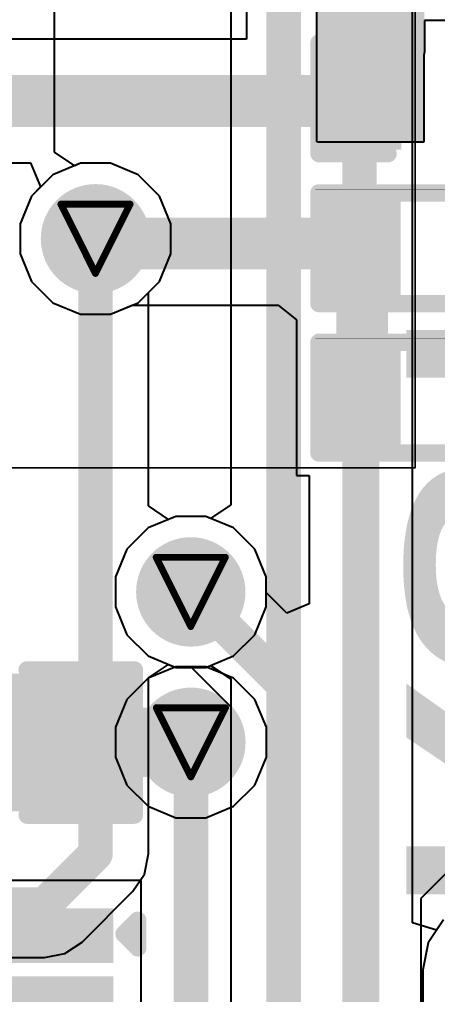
# Model space of a CAD drawing. Header units: inches. Extents: x -6 to 385, y -2 to 102.
# Drawn here: x 19.89 to 22.96, y 6.13 to 13.29 of the extents above; entities that cross this region are included whole.
import ezdxf

# ---------------------------------------------------------------- set-up
doc = ezdxf.new("R2010")
doc.units = ezdxf.units.IN
for name, color, linetype in [('Bottom Layer', 5, 'Continuous'), ('Bottom Overlay', 54, 'Continuous'), ('Bottom Paste', 16, 'Continuous'), ('Bottom Solder', 6, 'Continuous'), ('Dimensions', 6, 'Continuous'), ('Drill Drawing', 1, 'Continuous'), ('Layer 1', 16, 'Continuous'), ('Layer 2', 76, 'Continuous'), ('Top Layer', 1, 'Continuous'), ('Top Solder', 216, 'Continuous'), ('Via Holes', 16, 'Continuous')]:
    doc.layers.add(name, color=color, linetype=linetype)
doc.styles.add('Arial Black_Bold', font='', dxfattribs={"height": 0.2})
doc.styles.get('Arial Black_Bold').set_extended_font_data('Arial Black', bold=True)

# ---------------------------------------------------------------- blocks, each defined once
blk = doc.blocks.new('VFSOP_8_2_3___B_81')
at = {"layer": 'Bottom Layer'}
for points in [[(-1.7, 0.6001), (-1.7, 0.9001), (-1, 0.9001), (-1, 0.6001)], [(1, 0.6001), (1, 0.9001), (1.7, 0.9001), (1.7, 0.6001)], [(-1.7, 0.0999), (-1.7, 0.3999), (-1, 0.3999), (-1, 0.0999)], [(1, 0.0999), (1, 0.3999), (1.7, 0.3999), (1.7, 0.0999)], [(-1.7, -0.3999), (-1.7, -0.0999), (-1, -0.0999), (-1, -0.3999)], [(1, -0.3999), (1, -0.0999), (1.7, -0.0999), (1.7, -0.3999)], [(-1.7, -0.9001), (-1.7, -0.6001), (-1, -0.6001), (-1, -0.9001)], [(1, -0.9001), (1, -0.6001), (1.7, -0.6001), (1.7, -0.9001)]]:
    blk.add_hatch(color=5, dxfattribs=at).paths.add_polyline_path(points)
at = {"layer": 'Bottom Paste'}
for points in [[(-1.7, 0.6001), (-1.7, 0.9001), (-1, 0.9001), (-1, 0.6001)], [(1, 0.6001), (1, 0.9001), (1.7, 0.9001), (1.7, 0.6001)], [(-1.7, 0.0999), (-1.7, 0.3999), (-1, 0.3999), (-1, 0.0999)], [(1, 0.0999), (1, 0.3999), (1.7, 0.3999), (1.7, 0.0999)], [(-1.7, -0.3999), (-1.7, -0.0999), (-1, -0.0999), (-1, -0.3999)], [(1, -0.3999), (1, -0.0999), (1.7, -0.0999), (1.7, -0.3999)], [(-1.7, -0.9001), (-1.7, -0.6001), (-1, -0.6001), (-1, -0.9001)], [(1, -0.9001), (1, -0.6001), (1.7, -0.6001), (1.7, -0.9001)]]:
    blk.add_hatch(color=16, dxfattribs=at).paths.add_polyline_path(points)
at = {"layer": 'Bottom Solder'}
for points in [[(-1.7508, 0.5493), (-1.7508, 0.9509), (-0.9492, 0.9509), (-0.9492, 0.5493)], [(0.9492, 0.5493), (0.9492, 0.9509), (1.7508, 0.9509), (1.7508, 0.5493)], [(-1.7508, 0.0491), (-1.7508, 0.4507), (-0.9492, 0.4507), (-0.9492, 0.0491)], [(0.9492, 0.0491), (0.9492, 0.4507), (1.7508, 0.4507), (1.7508, 0.0491)], [(-1.7508, -0.4507), (-1.7508, -0.0491), (-0.9492, -0.0491), (-0.9492, -0.4507)], [(0.9492, -0.4507), (0.9492, -0.0491), (1.7508, -0.0491), (1.7508, -0.4507)], [(-1.7508, -0.9509), (-1.7508, -0.5493), (-0.9492, -0.5493), (-0.9492, -0.9509)], [(0.9492, -0.9509), (0.9492, -0.5493), (1.7508, -0.5493), (1.7508, -0.9509)]]:
    blk.add_hatch(color=6, dxfattribs=at).paths.add_polyline_path(points)
at = {"layer": 'Bottom Overlay'}
for points in [[(0.8636, 1.0668, 0.127, 0.127, 0), (-0.8636, 1.0668, 0.127, 0.127, 0)], [(-1.9304, -0.8636, 0.127, 0.127, 0), (-1.9304, -0.6604, 0.127, 0.127, 0)], [(-1.8288, -0.762, 0.127, 0.127, 0), (-1.9304, -0.6604, 0.127, 0.127, 0)], [(-1.8288, -0.762, 0.127, 0.127, 0), (-1.9304, -0.8636, 0.127, 0.127, 0)], [(0.8636, -1.0668, 0.127, 0.127, 0), (-0.8636, -1.0668, 0.127, 0.127, 0)]]:
    blk.add_lwpolyline(points, format="xyseb", dxfattribs=at)
for points in [[(-0.8953, 1.0668, 0.0635, 0.0635, 1), (-0.8318, 1.0668, 0.0635, 0.0635, 1)], [(0.8318, 1.0668, 0.0635, 0.0635, 1), (0.8953, 1.0668, 0.0635, 0.0635, 1)], [(-1.9622, -0.6604, 0.0635, 0.0635, 1), (-1.8987, -0.6604, 0.0635, 0.0635, 1)], [(-1.9622, -0.6604, 0.0635, 0.0635, 1), (-1.8987, -0.6604, 0.0635, 0.0635, 1)], [(-1.8605, -0.762, 0.0635, 0.0635, 1), (-1.7971, -0.762, 0.0635, 0.0635, 1)], [(-1.8605, -0.762, 0.0635, 0.0635, 1), (-1.7971, -0.762, 0.0635, 0.0635, 1)], [(-1.9622, -0.8636, 0.0635, 0.0635, 1), (-1.8986, -0.8636, 0.0635, 0.0635, 1)], [(-1.9622, -0.8636, 0.0635, 0.0635, 1), (-1.8986, -0.8636, 0.0635, 0.0635, 1)], [(-0.8954, -1.0668, 0.0635, 0.0635, 1), (-0.8319, -1.0668, 0.0635, 0.0635, 1)], [(0.8318, -1.0668, 0.0635, 0.0635, 1), (0.8953, -1.0668, 0.0635, 0.0635, 1)]]:
    blk.add_lwpolyline(points, format="xyseb", close=True, dxfattribs=at)
blk = doc.blocks.new('R___0402_B_109')
at = {"layer": 'Bottom Layer'}
for points in [[(-0.2413, 0.3175), (-0.2413, -0.3175), (-0.6985, -0.3175), (-0.6985, 0.3175)], [(0.6985, 0.3175), (0.6985, -0.3175), (0.2413, -0.3175), (0.2413, 0.3175)]]:
    blk.add_hatch(color=5, dxfattribs=at).paths.add_polyline_path(points)
at = {"layer": 'Bottom Paste'}
for points in [[(-0.2413, 0.3175), (-0.2413, -0.3175), (-0.6985, -0.3175), (-0.6985, 0.3175)], [(0.6985, 0.3175), (0.6985, -0.3175), (0.2413, -0.3175), (0.2413, 0.3175)]]:
    blk.add_hatch(color=16, dxfattribs=at).paths.add_polyline_path(points)
at = {"layer": 'Bottom Solder'}
for points in [[(-0.1863, 0.3725), (-0.1863, -0.3725), (-0.7535, -0.3725), (-0.7535, 0.3725)], [(0.7535, 0.3725), (0.7535, -0.3725), (0.1863, -0.3725), (0.1863, 0.3725)]]:
    blk.add_hatch(color=6, dxfattribs=at).paths.add_polyline_path(points)
at = {"layer": 'Bottom Overlay'}
for points in [[(-0.7874, -0.4064, 0.127, 0.127, 0), (-0.7874, 0.4064, 0.127, 0.127, 0)], [(-0.7874, 0.4064, 0.127, 0.127, 0), (0.7874, 0.4064, 0.127, 0.127, 0)], [(-0.8128, 0.4318, 0.00323, 0.00323, 0), (0.8128, 0.4318, 0.00323, 0.00323, 0)], [(0.7874, -0.4064, 0.127, 0.127, 0), (0.7874, 0.4064, 0.127, 0.127, 0)], [(-0.7874, -0.4064, 0.127, 0.127, 0), (0.7874, -0.4064, 0.127, 0.127, 0)]]:
    blk.add_lwpolyline(points, format="xyseb", dxfattribs=at)
for points in [[(-0.8192, 0.4064, 0.0635, 0.0635, 1), (-0.7557, 0.4064, 0.0635, 0.0635, 1)], [(-0.8192, 0.4064, 0.0635, 0.0635, 1), (-0.7557, 0.4064, 0.0635, 0.0635, 1)], [(-0.8136, 0.4318, 0.00161, 0.00161, 1), (-0.812, 0.4318, 0.00161, 0.00161, 1)], [(0.7557, 0.4064, 0.0635, 0.0635, 1), (0.8192, 0.4064, 0.0635, 0.0635, 1)], [(0.7557, 0.4064, 0.0635, 0.0635, 1), (0.8192, 0.4064, 0.0635, 0.0635, 1)], [(0.812, 0.4318, 0.00161, 0.00161, 1), (0.8136, 0.4318, 0.00161, 0.00161, 1)], [(-0.8192, -0.4064, 0.0635, 0.0635, 1), (-0.7557, -0.4064, 0.0635, 0.0635, 1)], [(-0.8192, -0.4064, 0.0635, 0.0635, 1), (-0.7557, -0.4064, 0.0635, 0.0635, 1)], [(0.7556, -0.4064, 0.0635, 0.0635, 1), (0.8191, -0.4064, 0.0635, 0.0635, 1)], [(0.7556, -0.4064, 0.0635, 0.0635, 1), (0.8191, -0.4064, 0.0635, 0.0635, 1)]]:
    blk.add_lwpolyline(points, format="xyseb", close=True, dxfattribs=at)
blk = doc.blocks.new('R___0402_B_122')
at = {"layer": 'Bottom Layer'}
for points in [[(-0.2413, 0.3175), (-0.2413, -0.3175), (-0.6985, -0.3175), (-0.6985, 0.3175)], [(0.6985, 0.3175), (0.6985, -0.3175), (0.2413, -0.3175), (0.2413, 0.3175)]]:
    blk.add_hatch(color=5, dxfattribs=at).paths.add_polyline_path(points)
at = {"layer": 'Bottom Paste'}
for points in [[(-0.2413, 0.3175), (-0.2413, -0.3175), (-0.6985, -0.3175), (-0.6985, 0.3175)], [(0.6985, 0.3175), (0.6985, -0.3175), (0.2413, -0.3175), (0.2413, 0.3175)]]:
    blk.add_hatch(color=16, dxfattribs=at).paths.add_polyline_path(points)
at = {"layer": 'Bottom Solder'}
for points in [[(-0.1863, 0.3725), (-0.1863, -0.3725), (-0.7535, -0.3725), (-0.7535, 0.3725)], [(0.7535, 0.3725), (0.7535, -0.3725), (0.1863, -0.3725), (0.1863, 0.3725)]]:
    blk.add_hatch(color=6, dxfattribs=at).paths.add_polyline_path(points)
at = {"layer": 'Bottom Overlay'}
for points in [[(-0.7874, -0.4064, 0.127, 0.127, 0), (-0.7874, 0.4064, 0.127, 0.127, 0)], [(-0.7874, 0.4064, 0.127, 0.127, 0), (0.7874, 0.4064, 0.127, 0.127, 0)], [(-0.8128, 0.4318, 0.00323, 0.00323, 0), (0.8128, 0.4318, 0.00323, 0.00323, 0)], [(0.7874, 0.4064, 0.127, 0.127, 0), (0.7874, -0.4064, 0.127, 0.127, 0)], [(-0.7874, -0.4064, 0.127, 0.127, 0), (0.7874, -0.4064, 0.127, 0.127, 0)]]:
    blk.add_lwpolyline(points, format="xyseb", dxfattribs=at)
for points in [[(-0.8191, 0.4064, 0.0635, 0.0635, 1), (-0.7556, 0.4064, 0.0635, 0.0635, 1)], [(-0.8191, 0.4064, 0.0635, 0.0635, 1), (-0.7556, 0.4064, 0.0635, 0.0635, 1)], [(-0.8136, 0.4318, 0.00161, 0.00161, 1), (-0.812, 0.4318, 0.00161, 0.00161, 1)], [(0.7556, 0.4064, 0.0635, 0.0635, 1), (0.8191, 0.4064, 0.0635, 0.0635, 1)], [(0.7556, 0.4064, 0.0635, 0.0635, 1), (0.8191, 0.4064, 0.0635, 0.0635, 1)], [(0.812, 0.4318, 0.00161, 0.00161, 1), (0.8136, 0.4318, 0.00161, 0.00161, 1)], [(-0.8191, -0.4064, 0.0635, 0.0635, 1), (-0.7556, -0.4064, 0.0635, 0.0635, 1)], [(-0.8191, -0.4064, 0.0635, 0.0635, 1), (-0.7556, -0.4064, 0.0635, 0.0635, 1)], [(0.7557, -0.4064, 0.0635, 0.0635, 1), (0.8192, -0.4064, 0.0635, 0.0635, 1)], [(0.7557, -0.4064, 0.0635, 0.0635, 1), (0.8192, -0.4064, 0.0635, 0.0635, 1)]]:
    blk.add_lwpolyline(points, format="xyseb", close=True, dxfattribs=at)
blk = doc.blocks.new('C___0603_B_158')
at = {"layer": 'Bottom Layer'}
for points in [[(-1.143, -0.4445), (-1.143, 0.4445), (-0.381, 0.4445), (-0.381, -0.4445)], [(0.381, -0.4445), (0.381, 0.4445), (1.143, 0.4445), (1.143, -0.4445)]]:
    blk.add_hatch(color=5, dxfattribs=at).paths.add_polyline_path(points)
at = {"layer": 'Bottom Paste'}
for points in [[(-1.143, -0.4445), (-1.143, 0.4445), (-0.381, 0.4445), (-0.381, -0.4445)], [(0.381, -0.4445), (0.381, 0.4445), (1.143, 0.4445), (1.143, -0.4445)]]:
    blk.add_hatch(color=16, dxfattribs=at).paths.add_polyline_path(points)
at = {"layer": 'Bottom Solder'}
for points in [[(-1.203, -0.5045), (-1.203, 0.5045), (-0.321, 0.5045), (-0.321, -0.5045)], [(0.321, -0.5045), (0.321, 0.5045), (1.203, 0.5045), (1.203, -0.5045)]]:
    blk.add_hatch(color=6, dxfattribs=at).paths.add_polyline_path(points)
at = {"layer": 'Bottom Overlay'}
for points in [[(-0.4572, 0.5334, 0.127, 0.127, 0), (-1.2446, 0.5334, 0.127, 0.127, 0)], [(-1.2446, -0.5334, 0.127, 0.127, 0), (-1.2446, 0.5334, 0.127, 0.127, 0)], [(1.2446, 0.5334, 0.127, 0.127, 0), (0.4572, 0.5334, 0.127, 0.127, 0)], [(1.2446, -0.5334, 0.127, 0.127, 0), (1.2446, 0.5334, 0.127, 0.127, 0)], [(-0.4572, -0.5334, 0.127, 0.127, 0), (-1.2446, -0.5334, 0.127, 0.127, 0)], [(1.2446, -0.5334, 0.127, 0.127, 0), (0.4572, -0.5334, 0.127, 0.127, 0)]]:
    blk.add_lwpolyline(points, format="xyseb", dxfattribs=at)
for points in [[(-1.2764, 0.5334, 0.0635, 0.0635, 1), (-1.2129, 0.5334, 0.0635, 0.0635, 1)], [(-1.2764, 0.5334, 0.0635, 0.0635, 1), (-1.2129, 0.5334, 0.0635, 0.0635, 1)], [(-0.489, 0.5334, 0.0635, 0.0635, 1), (-0.4255, 0.5334, 0.0635, 0.0635, 1)], [(0.4254, 0.5334, 0.0635, 0.0635, 1), (0.4889, 0.5334, 0.0635, 0.0635, 1)], [(1.2128, 0.5334, 0.0635, 0.0635, 1), (1.2764, 0.5334, 0.0635, 0.0635, 1)], [(1.2128, 0.5334, 0.0635, 0.0635, 1), (1.2764, 0.5334, 0.0635, 0.0635, 1)], [(-1.2764, -0.5334, 0.0635, 0.0635, 1), (-1.2128, -0.5334, 0.0635, 0.0635, 1)], [(-1.2764, -0.5334, 0.0635, 0.0635, 1), (-1.2128, -0.5334, 0.0635, 0.0635, 1)], [(-0.4889, -0.5334, 0.0635, 0.0635, 1), (-0.4254, -0.5334, 0.0635, 0.0635, 1)], [(0.4255, -0.5334, 0.0635, 0.0635, 1), (0.489, -0.5334, 0.0635, 0.0635, 1)], [(1.2129, -0.5334, 0.0635, 0.0635, 1), (1.2764, -0.5334, 0.0635, 0.0635, 1)], [(1.2129, -0.5334, 0.0635, 0.0635, 1), (1.2764, -0.5334, 0.0635, 0.0635, 1)]]:
    blk.add_lwpolyline(points, format="xyseb", close=True, dxfattribs=at)
blk = doc.blocks.new('C___0402_B_168')
at = {"layer": 'Bottom Layer'}
for points in [[(-0.2413, 0.3175), (-0.2413, -0.3175), (-0.6985, -0.3175), (-0.6985, 0.3175)], [(0.6985, 0.3175), (0.6985, -0.3175), (0.2413, -0.3175), (0.2413, 0.3175)]]:
    blk.add_hatch(color=5, dxfattribs=at).paths.add_polyline_path(points)
at = {"layer": 'Bottom Paste'}
for points in [[(-0.2413, 0.3175), (-0.2413, -0.3175), (-0.6985, -0.3175), (-0.6985, 0.3175)], [(0.6985, 0.3175), (0.6985, -0.3175), (0.2413, -0.3175), (0.2413, 0.3175)]]:
    blk.add_hatch(color=16, dxfattribs=at).paths.add_polyline_path(points)
at = {"layer": 'Bottom Solder'}
for points in [[(-0.1813, 0.3775), (-0.1813, -0.3775), (-0.7585, -0.3775), (-0.7585, 0.3775)], [(0.7585, 0.3775), (0.7585, -0.3775), (0.1813, -0.3775), (0.1813, 0.3775)]]:
    blk.add_hatch(color=6, dxfattribs=at).paths.add_polyline_path(points)
at = {"layer": 'Bottom Overlay'}
for points in [[(-0.7874, 0.4064, 0.127, 0.127, 0), (-0.7874, -0.4064, 0.127, 0.127, 0)], [(-0.2794, 0.4064, 0.127, 0.127, 0), (-0.7874, 0.4064, 0.127, 0.127, 0)], [(0.7874, 0.4064, 0.127, 0.127, 0), (0.2794, 0.4064, 0.127, 0.127, 0)], [(0.7874, 0.4064, 0.127, 0.127, 0), (0.7874, -0.4064, 0.127, 0.127, 0)], [(-0.2794, -0.4064, 0.127, 0.127, 0), (-0.7874, -0.4064, 0.127, 0.127, 0)], [(0.7874, -0.4064, 0.127, 0.127, 0), (0.2794, -0.4064, 0.127, 0.127, 0)]]:
    blk.add_lwpolyline(points, format="xyseb", dxfattribs=at)
for points in [[(-0.8191, 0.4064, 0.0635, 0.0635, 1), (-0.7556, 0.4064, 0.0635, 0.0635, 1)], [(-0.8191, 0.4064, 0.0635, 0.0635, 1), (-0.7556, 0.4064, 0.0635, 0.0635, 1)], [(-0.3111, 0.4064, 0.0635, 0.0635, 1), (-0.2477, 0.4064, 0.0635, 0.0635, 1)], [(0.2477, 0.4064, 0.0635, 0.0635, 1), (0.3111, 0.4064, 0.0635, 0.0635, 1)], [(0.7556, 0.4064, 0.0635, 0.0635, 1), (0.8191, 0.4064, 0.0635, 0.0635, 1)], [(0.7556, 0.4064, 0.0635, 0.0635, 1), (0.8191, 0.4064, 0.0635, 0.0635, 1)], [(-0.8191, -0.4064, 0.0635, 0.0635, 1), (-0.7556, -0.4064, 0.0635, 0.0635, 1)], [(-0.8191, -0.4064, 0.0635, 0.0635, 1), (-0.7556, -0.4064, 0.0635, 0.0635, 1)], [(-0.3111, -0.4064, 0.0635, 0.0635, 1), (-0.2477, -0.4064, 0.0635, 0.0635, 1)], [(0.2477, -0.4064, 0.0635, 0.0635, 1), (0.3111, -0.4064, 0.0635, 0.0635, 1)], [(0.7556, -0.4064, 0.0635, 0.0635, 1), (0.8191, -0.4064, 0.0635, 0.0635, 1)], [(0.7556, -0.4064, 0.0635, 0.0635, 1), (0.8191, -0.4064, 0.0635, 0.0635, 1)]]:
    blk.add_lwpolyline(points, format="xyseb", close=True, dxfattribs=at)

msp = doc.modelspace()

# ---------------------------------------------------------------- hatches: boundary and pattern name
at = {"layer": 'Bottom Layer'}
msp.add_hatch(color=5, dxfattribs=at).paths.add_polyline_path([(22.078, 12.3939), (22.8674, 12.3939), (22.8674, 17.295), (22.078, 17.295)])
h = msp.add_hatch(color=5, dxfattribs=at)
edge = h.paths.add_edge_path()
edge.add_arc((20.4518, 11.6803), 0.3, 0, 360)
h = msp.add_hatch(color=5, dxfattribs=at)
edge = h.paths.add_edge_path()
edge.add_arc((21.1516, 9.0888), 0.3, 0, 360)
h = msp.add_hatch(color=5, dxfattribs=at)
edge = h.paths.add_edge_path()
edge.add_arc((21.1524, 7.9849), 0.3, 0, 360)
at = {"layer": 'Bottom Solder'}
h = msp.add_hatch(color=6, dxfattribs=at)
edge = h.paths.add_edge_path()
edge.add_arc((20.4518, 11.6803), 0.4016, 0, 360)
h = msp.add_hatch(color=6, dxfattribs=at)
edge = h.paths.add_edge_path()
edge.add_arc((21.1516, 9.0888), 0.4016, 0, 360)
h = msp.add_hatch(color=6, dxfattribs=at)
edge = h.paths.add_edge_path()
edge.add_arc((21.1524, 7.9849), 0.4016, 0, 360)
at = {"layer": 'Layer 1'}
h = msp.add_hatch(color=16, dxfattribs=at)
edge = h.paths.add_edge_path()
edge.add_arc((20.4518, 11.6803), 0.3, 0, 360)
h = msp.add_hatch(color=16, dxfattribs=at)
edge = h.paths.add_edge_path()
edge.add_arc((21.1516, 9.0888), 0.3, 0, 360)
h = msp.add_hatch(color=16, dxfattribs=at)
edge = h.paths.add_edge_path()
edge.add_arc((21.1524, 7.9849), 0.3, 0, 360)
at = {"layer": 'Layer 2'}
h = msp.add_hatch(color=76, dxfattribs=at)
edge = h.paths.add_edge_path()
edge.add_arc((20.4518, 11.6803), 0.3, 0, 360)
h = msp.add_hatch(color=76, dxfattribs=at)
edge = h.paths.add_edge_path()
edge.add_arc((21.1516, 9.0888), 0.3, 0, 360)
h = msp.add_hatch(color=76, dxfattribs=at)
edge = h.paths.add_edge_path()
edge.add_arc((21.1524, 7.9849), 0.3, 0, 360)
at = {"layer": 'Top Layer'}
h = msp.add_hatch(color=1, dxfattribs=at)
edge = h.paths.add_edge_path()
edge.add_arc((20.4518, 11.6803), 0.3, 0, 360)
h = msp.add_hatch(color=1, dxfattribs=at)
edge = h.paths.add_edge_path()
edge.add_arc((21.1516, 9.0888), 0.3, 0, 360)
h = msp.add_hatch(color=1, dxfattribs=at)
edge = h.paths.add_edge_path()
edge.add_arc((21.1524, 7.9849), 0.3, 0, 360)
at = {"layer": 'Top Solder'}
h = msp.add_hatch(color=216, dxfattribs=at)
edge = h.paths.add_edge_path()
edge.add_arc((20.4518, 11.6803), 0.4016, 0, 360)
h = msp.add_hatch(color=216, dxfattribs=at)
edge = h.paths.add_edge_path()
edge.add_arc((21.1516, 9.0888), 0.4016, 0, 360)
h = msp.add_hatch(color=216, dxfattribs=at)
edge = h.paths.add_edge_path()
edge.add_arc((21.1524, 7.9849), 0.4016, 0, 360)
at = {"layer": 'Via Holes'}
h = msp.add_hatch(color=7, dxfattribs=at)
edge = h.paths.add_edge_path()
edge.add_arc((20.4518, 11.6803), 0.15, 0, 360)
h = msp.add_hatch(color=7, dxfattribs=at)
edge = h.paths.add_edge_path()
edge.add_arc((21.1516, 9.0888), 0.15, 0, 360)
h = msp.add_hatch(color=7, dxfattribs=at)
edge = h.paths.add_edge_path()
edge.add_arc((21.1524, 7.9849), 0.15, 0, 360)

# ---------------------------------------------------------------- linework, layer by layer
at = {"layer": 'Bottom Layer'}
for p, q in [((22.078, 12.3939), (22.078, 17.295)), ((21.56, 13.4535), (21.56, 13.1454)), ((23.0968, 13.2829), (22.8674, 13.2829)), ((22.8674, 13.2829), (22.8674, 13.0518)), ((21.56, 13.1454), (18.9941, 13.1454)), ((22.8674, 13.0518), (22.8628, 13.0289)), ((22.8628, 13.0289), (22.8628, 12.3891)), ((22.0828, 12.3891), (22.078, 12.3939)), ((22.8628, 12.3891), (22.0828, 12.3891)), ((19.1818, 12.239), (19.9755, 12.239)), ((19.9755, 12.239), (20.0492, 12.0612)), ((20.0492, 12.0612), (19.9821, 11.9941)), ((19.9821, 11.9941), (19.8978, 11.7905)), ((19.8978, 11.7905), (19.8978, 11.5701)), ((19.8978, 11.5701), (19.9821, 11.3665)), ((19.9821, 11.3665), (20.138, 11.2106)), ((20.138, 11.2106), (20.3416, 11.1263)), ((20.562, 11.1263), (20.7217, 11.1925)), ((20.7217, 11.1925), (21.7939, 11.1925)), ((21.7939, 11.1925), (21.9276, 11.086)), ((20.3416, 11.1263), (20.562, 11.1263)), ((21.9276, 11.086), (21.9276, 9.943)), ((21.9276, 9.943), (22.0217, 9.943)), ((22.0217, 9.943), (22.0217, 9.0004)), ((21.0414, 9.6428), (20.8378, 9.5584)), ((21.2618, 9.6428), (21.0414, 9.6428)), ((21.4654, 9.5584), (21.2618, 9.6428)), ((20.8378, 9.5584), (20.682, 9.4026)), ((21.6213, 9.4026), (21.4654, 9.5584)), ((20.682, 9.4026), (20.5976, 9.199)), ((21.7056, 9.199), (21.6213, 9.4026)), ((20.5976, 9.199), (20.5976, 8.9786)), ((21.7056, 9.0841), (21.7056, 9.199)), ((21.8574, 8.9323), (21.7056, 9.0841)), ((20.5976, 8.9786), (20.682, 8.7749)), ((22.0217, 9.0004), (21.8574, 8.9323)), ((20.682, 8.7749), (20.8378, 8.6191)), ((20.8378, 8.6191), (21.0414, 8.5348)), ((21.0414, 8.5348), (21.1562, 8.5348)), ((21.1562, 8.5348), (21.4449, 8.2461)), ((21.4449, 8.2461), (21.4449, 4.521)), ((20.7863, 6.9696), (19.5783, 6.9696)), ((20.7863, 5.9696), (20.7863, 6.9696))]:
    msp.add_line(p, q, dxfattribs=at)
for points in [[(18.994, 12.6922, 0.381, 0.381, 0), (22.3909, 12.6922, 0.381, 0.381, 0)], [(22.3909, 12.6922, 0.381, 0.381, 0), (22.4102, 12.7114, 0.381, 0.381, 0)], [(20.5534, 11.6803, 0.381, 0.381, 0), (20.588, 11.6457, 0.381, 0.381, 0)], [(20.588, 11.6457, 0.381, 0.381, 0), (22.3755, 11.6457, 0.381, 0.381, 0)], [(22.3755, 11.6457, 0.381, 0.381, 0), (22.4102, 11.611, 0.381, 0.381, 0)], [(22.4102, 10.5145, 0.381, 0.381, 0), (22.4102, 11.611, 0.381, 0.381, 0)], [(22.4102, 2.7252, 0.254, 0.254, 0), (22.4102, 10.5145, 0.254, 0.254, 0)], [(21.1516, 9.0888, 0.254, 0.254, 0), (21.8334, 8.407, 0.254, 0.254, 0)], [(21.8334, 3.9495, 0.254, 0.254, 0), (21.8334, 8.407, 0.254, 0.254, 0)], [(20.2676, 7.9962, 0.508, 0.508, 0), (20.2796, 7.9841, 0.508, 0.508, 0)], [(20.2796, 7.9841, 0.508, 0.508, 0), (21.1516, 7.9841, 0.508, 0.508, 0)], [(21.1516, 7.9841, 0.508, 0.508, 0), (21.1524, 7.9849, 0.508, 0.508, 0)], [(20.2547, 7.9834, 0.254, 0.254, 0), (20.2676, 7.9962, 0.254, 0.254, 0)], [(21.1524, 5.3758, 0.254, 0.254, 0), (21.1524, 7.9849, 0.254, 0.254, 0)], [(19.4668, 6.5656, 0.254, 0.254, 0), (20.1823, 6.5656, 0.254, 0.254, 0)]]:
    msp.add_lwpolyline(points, format="xyseb", dxfattribs=at)
for points in [[(22.2957, 12.6922, 0.1905, 0.1905, 1), (22.4862, 12.6922, 0.1905, 0.1905, 1)], [(22.2957, 12.6922, 0.1905, 0.1905, 1), (22.4862, 12.6922, 0.1905, 0.1905, 1)], [(22.3149, 12.7114, 0.1905, 0.1905, 1), (22.5054, 12.7114, 0.1905, 0.1905, 1)], [(20.4581, 11.6803, 0.1905, 0.1905, 1), (20.6486, 11.6803, 0.1905, 0.1905, 1)], [(20.4928, 11.6457, 0.1905, 0.1905, 1), (20.6833, 11.6457, 0.1905, 0.1905, 1)], [(20.4928, 11.6457, 0.1905, 0.1905, 1), (20.6833, 11.6457, 0.1905, 0.1905, 1)], [(22.2803, 11.6457, 0.1905, 0.1905, 1), (22.4708, 11.6457, 0.1905, 0.1905, 1)], [(22.2803, 11.6457, 0.1905, 0.1905, 1), (22.4708, 11.6457, 0.1905, 0.1905, 1)], [(22.3149, 11.611, 0.1905, 0.1905, 1), (22.5054, 11.611, 0.1905, 0.1905, 1)], [(22.3149, 11.611, 0.1905, 0.1905, 1), (22.5054, 11.611, 0.1905, 0.1905, 1)], [(22.3149, 10.5145, 0.1905, 0.1905, 1), (22.5054, 10.5145, 0.1905, 0.1905, 1)], [(22.3467, 10.5145, 0.127, 0.127, 1), (22.4737, 10.5145, 0.127, 0.127, 1)], [(21.0881, 9.0888, 0.127, 0.127, 1), (21.2151, 9.0888, 0.127, 0.127, 1)], [(21.7699, 8.407, 0.127, 0.127, 1), (21.8969, 8.407, 0.127, 0.127, 1)], [(21.7699, 8.407, 0.127, 0.127, 1), (21.8969, 8.407, 0.127, 0.127, 1)], [(20.1406, 7.9962, 0.254, 0.254, 1), (20.3946, 7.9962, 0.254, 0.254, 1)], [(20.1526, 7.9841, 0.254, 0.254, 1), (20.4066, 7.9841, 0.254, 0.254, 1)], [(20.1526, 7.9841, 0.254, 0.254, 1), (20.4066, 7.9841, 0.254, 0.254, 1)], [(21.0246, 7.9841, 0.254, 0.254, 1), (21.2786, 7.9841, 0.254, 0.254, 1)], [(21.0246, 7.9841, 0.254, 0.254, 1), (21.2786, 7.9841, 0.254, 0.254, 1)], [(21.0254, 7.9849, 0.254, 0.254, 1), (21.2794, 7.9849, 0.254, 0.254, 1)], [(20.1912, 7.9834, 0.127, 0.127, 1), (20.3182, 7.9834, 0.127, 0.127, 1)], [(20.2041, 7.9962, 0.127, 0.127, 1), (20.3311, 7.9962, 0.127, 0.127, 1)], [(21.0889, 7.9849, 0.127, 0.127, 1), (21.2159, 7.9849, 0.127, 0.127, 1)], [(20.1188, 6.5656, 0.127, 0.127, 1), (20.2458, 6.5656, 0.127, 0.127, 1)]]:
    msp.add_lwpolyline(points, format="xyseb", close=True, dxfattribs=at)
at = {"layer": 'Dimensions'}
for points in [[(22.7983, 10, 0.0127, 0.0127, 0), (22.7983, 35, 0.0127, 0.0127, 0)], [(19.8395, 10, 0.0127, 0.0127, 0), (22.7983, 10, 0.0127, 0.0127, 0)]]:
    msp.add_lwpolyline(points, format="xyseb", dxfattribs=at)
msp.add_lwpolyline([(22.7951, 10, 0.00635, 0.00635, 1), (22.8015, 10, 0.00635, 0.00635, 1)], format="xyseb", close=True, dxfattribs=at)
msp.add_lwpolyline([(22.7951, 10, 0.00635, 0.00635, 1), (22.8015, 10, 0.00635, 0.00635, 1)], format="xyseb", close=True, dxfattribs=at)
at = {"layer": 'Drill Drawing'}
for points in [[(20.1978, 11.9343, 0.0508, 0.0508, 0), (20.7058, 11.9343, 0.0508, 0.0508, 0)], [(20.1978, 11.9343, 0.0508, 0.0508, 0), (20.4518, 11.4263, 0.0508, 0.0508, 0)], [(20.4518, 11.4263, 0.0508, 0.0508, 0), (20.7058, 11.9343, 0.0508, 0.0508, 0)], [(20.8976, 9.3428, 0.0508, 0.0508, 0), (21.4056, 9.3428, 0.0508, 0.0508, 0)], [(20.8976, 9.3428, 0.0508, 0.0508, 0), (21.1516, 8.8348, 0.0508, 0.0508, 0)], [(21.1516, 8.8348, 0.0508, 0.0508, 0), (21.4056, 9.3428, 0.0508, 0.0508, 0)], [(20.8984, 8.2389, 0.0508, 0.0508, 0), (21.4064, 8.2389, 0.0508, 0.0508, 0)], [(20.8984, 8.2389, 0.0508, 0.0508, 0), (21.1524, 7.7309, 0.0508, 0.0508, 0)], [(21.1524, 7.7309, 0.0508, 0.0508, 0), (21.4064, 8.2389, 0.0508, 0.0508, 0)]]:
    msp.add_lwpolyline(points, format="xyseb", dxfattribs=at)
for points in [[(20.1851, 11.9343, 0.0254, 0.0254, 1), (20.2105, 11.9343, 0.0254, 0.0254, 1)], [(20.1851, 11.9343, 0.0254, 0.0254, 1), (20.2105, 11.9343, 0.0254, 0.0254, 1)], [(20.6931, 11.9343, 0.0254, 0.0254, 1), (20.7185, 11.9343, 0.0254, 0.0254, 1)], [(20.6931, 11.9343, 0.0254, 0.0254, 1), (20.7185, 11.9343, 0.0254, 0.0254, 1)], [(20.4391, 11.4263, 0.0254, 0.0254, 1), (20.4645, 11.4263, 0.0254, 0.0254, 1)], [(20.4391, 11.4263, 0.0254, 0.0254, 1), (20.4645, 11.4263, 0.0254, 0.0254, 1)], [(20.8849, 9.3428, 0.0254, 0.0254, 1), (20.9103, 9.3428, 0.0254, 0.0254, 1)], [(20.8849, 9.3428, 0.0254, 0.0254, 1), (20.9103, 9.3428, 0.0254, 0.0254, 1)], [(21.3929, 9.3428, 0.0254, 0.0254, 1), (21.4183, 9.3428, 0.0254, 0.0254, 1)], [(21.3929, 9.3428, 0.0254, 0.0254, 1), (21.4183, 9.3428, 0.0254, 0.0254, 1)], [(21.1389, 8.8348, 0.0254, 0.0254, 1), (21.1643, 8.8348, 0.0254, 0.0254, 1)], [(21.1389, 8.8348, 0.0254, 0.0254, 1), (21.1643, 8.8348, 0.0254, 0.0254, 1)], [(20.8857, 8.2389, 0.0254, 0.0254, 1), (20.9111, 8.2389, 0.0254, 0.0254, 1)], [(20.8857, 8.2389, 0.0254, 0.0254, 1), (20.9111, 8.2389, 0.0254, 0.0254, 1)], [(21.3937, 8.2389, 0.0254, 0.0254, 1), (21.4191, 8.2389, 0.0254, 0.0254, 1)], [(21.3937, 8.2389, 0.0254, 0.0254, 1), (21.4191, 8.2389, 0.0254, 0.0254, 1)], [(21.1397, 7.7309, 0.0254, 0.0254, 1), (21.1651, 7.7309, 0.0254, 0.0254, 1)], [(21.1397, 7.7309, 0.0254, 0.0254, 1), (21.1651, 7.7309, 0.0254, 0.0254, 1)]]:
    msp.add_lwpolyline(points, format="xyseb", close=True, dxfattribs=at)
at = {"layer": 'Layer 1'}
for p, q in [((20.3416, 12.2343), (20.138, 12.15)), ((20.562, 12.2343), (20.3416, 12.2343)), ((20.7656, 12.15), (20.562, 12.2343)), ((20.138, 12.15), (19.9821, 11.9941)), ((20.9214, 11.9941), (20.7656, 12.15)), ((19.9821, 11.9941), (19.8978, 11.7905)), ((21.0058, 11.7905), (20.9214, 11.9941)), ((19.8978, 11.7905), (19.8978, 11.5701)), ((21.0058, 11.5701), (21.0058, 11.7905)), ((19.8978, 11.5701), (19.9821, 11.3665)), ((20.9214, 11.3665), (21.0058, 11.5701)), ((19.9821, 11.3665), (20.138, 11.2106)), ((20.7656, 11.2106), (20.9214, 11.3665)), ((20.138, 11.2106), (20.3416, 11.1263)), ((20.562, 11.1263), (20.7656, 11.2106)), ((20.3416, 11.1263), (20.562, 11.1263)), ((21.0414, 9.6428), (20.8378, 9.5584)), ((21.2618, 9.6428), (21.0414, 9.6428)), ((21.4654, 9.5584), (21.2618, 9.6428)), ((20.8378, 9.5584), (20.682, 9.4026)), ((21.6213, 9.4026), (21.4654, 9.5584)), ((20.682, 9.4026), (20.5976, 9.199)), ((21.7056, 9.199), (21.6213, 9.4026)), ((20.5976, 9.199), (20.5976, 8.9786)), ((21.7056, 8.9786), (21.7056, 9.199)), ((20.5976, 8.9786), (20.682, 8.7749)), ((21.6213, 8.7749), (21.7056, 8.9786)), ((20.682, 8.7749), (20.8378, 8.6191)), ((21.4654, 8.6191), (21.6213, 8.7749)), ((20.8378, 8.6191), (21.0414, 8.5348)), ((21.2618, 8.5348), (21.4654, 8.6191)), ((21.0414, 8.5348), (21.2618, 8.5348)), ((23.0082, 6.6822), (22.8959, 6.5142)), ((22.8959, 6.5142), (22.8565, 6.316)), ((22.8565, 6.316), (22.8565, 0.5179))]:
    msp.add_line(p, q, dxfattribs=at)
at = {"layer": 'Layer 2'}
for p, q in [((20.3416, 12.2343), (20.138, 12.15)), ((20.562, 12.2343), (20.3416, 12.2343)), ((20.7656, 12.15), (20.562, 12.2343)), ((20.138, 12.15), (19.9821, 11.9941)), ((20.9214, 11.9941), (20.7656, 12.15)), ((19.9821, 11.9941), (19.8978, 11.7905)), ((21.0058, 11.7905), (20.9214, 11.9941)), ((19.8978, 11.7905), (19.8978, 11.5701)), ((21.0058, 11.5701), (21.0058, 11.7905)), ((19.8978, 11.5701), (19.9821, 11.3665)), ((20.9214, 11.3665), (21.0058, 11.5701)), ((19.9821, 11.3665), (20.138, 11.2106)), ((20.7656, 11.2106), (20.9214, 11.3665)), ((20.138, 11.2106), (20.3416, 11.1263)), ((20.562, 11.1263), (20.7656, 11.2106)), ((20.3416, 11.1263), (20.562, 11.1263)), ((21.0422, 8.5389), (20.8386, 8.4546)), ((21.2626, 8.5389), (21.0422, 8.5389)), ((21.4662, 8.4546), (21.2626, 8.5389)), ((20.8386, 8.4546), (20.6827, 8.2987)), ((21.622, 8.2987), (21.4662, 8.4546)), ((20.6827, 8.2987), (20.5984, 8.0951)), ((21.7064, 8.0951), (21.622, 8.2987)), ((20.5984, 8.0951), (20.5984, 7.8747)), ((21.7064, 7.8747), (21.7064, 8.0951)), ((20.5984, 7.8747), (20.6827, 7.6711)), ((21.622, 7.6711), (21.7064, 7.8747)), ((20.6827, 7.6711), (20.8386, 7.5152)), ((21.4662, 7.5152), (21.622, 7.6711)), ((20.8386, 7.5152), (21.0422, 7.4309)), ((21.2626, 7.4309), (21.4662, 7.5152)), ((21.0422, 7.4309), (21.2626, 7.4309)), ((23.3661, 7.3645), (22.8397, 6.8381)), ((22.8397, 6.8381), (22.8397, 0.5137))]:
    msp.add_line(p, q, dxfattribs=at)
at = {"layer": 'Top Layer'}
for p, q in [((21.4449, 24.3969), (21.4449, 9.7269)), ((22.7788, 6.659), (22.7788, 16.2336)), ((20.1512, 12.3155), (20.1512, 14.9979)), ((20.299, 12.2167), (20.1512, 12.3155)), ((20.3416, 12.2343), (20.299, 12.2167)), ((20.562, 12.2343), (20.3416, 12.2343)), ((20.7656, 12.15), (20.562, 12.2343)), ((20.9214, 11.9941), (20.7656, 12.15)), ((21.0058, 11.7905), (20.9214, 11.9941)), ((21.0058, 11.5701), (21.0058, 11.7905)), ((20.9214, 11.3665), (21.0058, 11.5701)), ((20.8403, 11.2853), (20.9214, 11.3665)), ((20.8403, 9.7194), (20.8403, 11.2853)), ((20.9881, 9.6207), (20.8403, 9.7194)), ((21.4449, 9.7269), (21.2971, 9.6281)), ((21.0414, 9.6428), (20.9881, 9.6207)), ((21.2618, 9.6428), (21.0414, 9.6428)), ((21.2971, 9.6281), (21.2618, 9.6428)), ((20.8403, 8.4581), (20.9881, 8.5568)), ((20.9881, 8.5568), (21.0414, 8.5348)), ((21.0414, 8.5348), (21.2618, 8.5348)), ((21.2618, 8.5348), (21.2971, 8.5494)), ((21.2971, 8.5494), (21.4449, 8.4506)), ((20.8403, 7.1668), (20.8403, 8.4581)), ((21.4449, 8.4506), (21.4449, 5.6021)), ((20.8107, 7.0182), (20.8403, 7.1668)), ((20.7265, 6.8922), (20.8107, 7.0182)), ((20.3529, 6.5186), (20.7265, 6.8922)), ((22.9566, 6.6051), (22.7788, 6.659)), ((23.0082, 6.6822), (22.9566, 6.6051)), ((20.2268, 6.4343), (20.3529, 6.5186)), ((17.448, 6.4048), (20.0782, 6.4048)), ((20.0782, 6.4048), (20.2268, 6.4343))]:
    msp.add_line(p, q, dxfattribs=at)
for points in [[(21.8334, 5.4412, 0.254, 0.254, 0), (21.8334, 24.5578, 0.254, 0.254, 0)], [(22.3904, 4.6872, 0.254, 0.254, 0), (22.3904, 16.3945, 0.254, 0.254, 0)], [(20.4518, 7.1668, 0.254, 0.254, 0), (20.4518, 11.6803, 0.254, 0.254, 0)], [(20.0782, 6.7932, 0.254, 0.254, 0), (20.4518, 7.1668, 0.254, 0.254, 0)], [(4.8654, 6.7932, 0.254, 0.254, 0), (20.0782, 6.7932, 0.254, 0.254, 0)]]:
    msp.add_lwpolyline(points, format="xyseb", dxfattribs=at)
for points in [[(20.3883, 11.6803, 0.127, 0.127, 1), (20.5153, 11.6803, 0.127, 0.127, 1)], [(20.3883, 7.1668, 0.127, 0.127, 1), (20.5153, 7.1668, 0.127, 0.127, 1)], [(20.3883, 7.1668, 0.127, 0.127, 1), (20.5153, 7.1668, 0.127, 0.127, 1)], [(20.0147, 6.7932, 0.127, 0.127, 1), (20.1417, 6.7932, 0.127, 0.127, 1)], [(20.0147, 6.7932, 0.127, 0.127, 1), (20.1417, 6.7932, 0.127, 0.127, 1)]]:
    msp.add_lwpolyline(points, format="xyseb", close=True, dxfattribs=at)

# ---------------------------------------------------------------- block references
at = {"rotation": 180}
for name, p in [('C___0402_B_168', (22.8801, 12.7114)), ('C___0603_B_158', (19.4927, 7.9834)), ('VFSOP_8_2_3___B_81', (18.8323, 5.8156))]:
    msp.add_blockref(name, p, dxfattribs=at)
for name, p in [('R___0402_B_122', (22.8801, 11.611)), ('R___0402_B_109', (22.8801, 10.5145))]:
    msp.add_blockref(name, p)

# ---------------------------------------------------------------- texts
at = {"layer": 'Bottom Overlay', "style": 'Arial Black_Bold', "text_generation_flag": 2}
msp.add_text('RST', height=1.524, rotation=270, dxfattribs=at).set_placement((22.7334, 6.7066))

doc.saveas('drawing.dxf')
